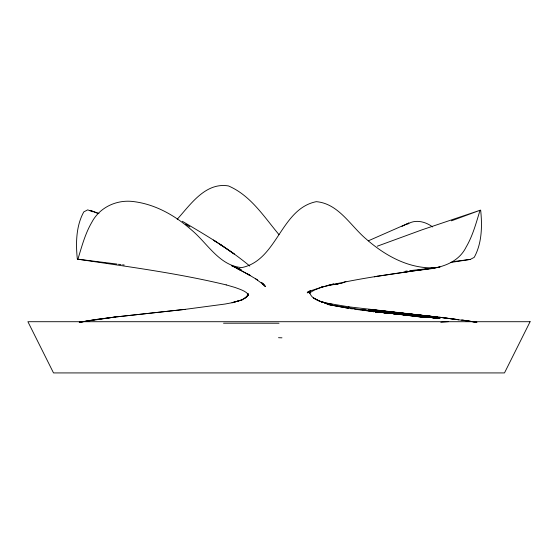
<?xml version="1.0" encoding="UTF-8"?>
<svg xmlns="http://www.w3.org/2000/svg" width="558" height="558" viewBox="0 0 558 558"><rect width="100%" height="100%" fill="white"/><g stroke="black" fill="none" stroke-linecap="round" stroke-linejoin="round"><path stroke-width="0.84" d="M309.829 291.164L309.432 293.424M309.334 293.745L309.704 292.866M309.327 293.578L310.715 292.148L310.415 292.343L314.74 289.923L321.206 287.426L333.858 283.806M308.281 291.695L307.458 292.657L308.351 291.757M177.2 219.287C190.634 204.388 205.49 182.082 228.48 185.94C250.661 195.419 264.053 216.804 279 234.632M308.804 291.304L307.228 292.88L310.45 290.837L309.627 291.171L322.594 286.861L321.31 287.231C360.322 277.633 400.344 273.001 440.011 267.031L374.341 276.747L377.466 276.273M244.592 298.495L246.999 296.549L241.74 299.988L232.128 302.729M407.647 224.135C415.229 218.994 425.677 221.666 432.548 226.925M116.294 316.916L185.416 309.32L225.014 304.047L232.191 302.694L241.74 299.988L244.899 298.279L248.122 294.938L246.538 297.044L248.359 293.961L248.261 295.029L247.912 294.017L248.226 294.659M450.836 262.441L470.289 259.407L474.195 257.384C481.986 243.316 482.293 225.948 480.675 210.282L479.81 211.008C476.072 223.263 472.724 235.776 466.209 246.929C457.441 264.869 436.893 268.865 418.856 270.037M402.004 226.339L408.895 222.998L368.294 240.833M345.876 281.462L341.119 283.576L338.636 283.527M377.271 246.204L421.967 229.847L480.487 210.122L451.429 220.829M241.935 299.89L232.191 302.694M95.425 319.581L79.48 322.266L115.771 316.944L185.103 309.369M79.208 322.294L95.181 319.629M403.288 272.297L407.333 271.697M452.203 261.751L470.289 259.407M115.771 316.944L95.843 319.546L115.394 317M405.582 271.188L407.173 270.993M409.635 270.7L434.961 267.763C409.195 269.075 385.173 255.717 366.355 239.187C350.584 226.039 338.678 203.572 316.288 201.661C280.534 208.943 277.466 260.328 241.712 267.603C219.322 265.692 207.416 243.232 191.645 230.084C175.393 215.702 155.633 204.361 133.829 201.619C117.075 199.276 99.736 207.123 91.791 222.335C85.276 233.495 81.928 246.001 78.19 258.256L77.325 258.982C75.707 243.323 76.014 225.948 83.805 211.887L87.711 209.864L92.635 211.761M328.502 285.215L338.274 284.057L335.386 284.196M331.78 284.427L333.942 284.287M371.105 311.413L373.686 311.678L371.105 311.413L371.684 311.49M378.861 312.194L375.415 311.845L378.875 312.194M380.584 312.368L384.894 312.801L380.354 312.354M386.617 312.975L390.07 313.324L386.645 312.968M391.793 313.491L439.209 318.255L386.771 312.961M391.632 313.47L440.192 318.304M374.006 311.622L371.412 311.357L373.986 311.622M375.743 311.796L438.079 318.186L386.91 312.989M384.309 312.724L375.639 311.838L385.048 312.787M375.701 311.803L436.809 318.102L368.845 311.022L435.386 318.004L359.422 309.502L421.667 317.139M476.413 322.238L440.192 317.328L371.14 309.795L438.128 317.111L348.387 306.795L349.008 306.886L324.84 302.799L325.544 302.973L319.671 301.215L313.512 297.951L319.734 301.215L325.802 303.099C319.748 301.16 310.283 298.886 309.767 291.729M360.845 309.676L424.017 317.265L362.205 309.864L327.009 304.347L348.276 308.218M439.23 317.216L458.809 319.72L440.192 317.328M116.929 264.053L77.513 259.149C127.259 266.633 177.311 273.106 226.269 284.915M118.554 264.262L120.981 264.59M122.607 264.799L124.225 265.015M352.551 308.902L350.026 308.56L350.48 308.623M353.87 309.083L356.416 309.425M357.615 309.592L360.656 309.997M362.351 310.227L364.897 310.576M366.592 310.799L368.573 311.071M461.55 319.957L476.978 322.294M462.554 320.118L476.337 322.231M330.831 304.989L348.924 308.358M324.84 302.799L332.156 304.305M325.544 302.973L319.455 301.215L325.112 302.854M226.178 284.887L235.002 287.454C239.215 289.03 245.171 290.802 247.912 294.017M98.94 213.463L90.047 210.345L98.055 213.484M231.375 265.622L240.861 269.542L231.877 265.706L249.963 275.359L246.971 273.657L257.705 280.053M234.444 266.864L241.265 269.772M249.963 275.359L237.157 268.398L241.091 270.546M182.326 221.282C205.56 235.016 229.031 248.722 249.803 266.075M222.823 246.183L213.47 240.093L217.013 242.409M185.647 224.121L189.846 226.848M255.529 278.756L264.046 285.033L262.804 283.813L265.475 286.589L261.569 282.439M265.475 286.589L262.309 283.08M247.508 293.494L247.982 294.122L247.536 293.543M248.247 294.924L248.122 294.31L248.261 295.029M281.971 337.82A196.841 48.553 2 0 1 278.512 337.702M223.528 323.215A199.785 3.355 0.2 0 1 279 323.235M448.513 321.631A199.806 7.24 -1.8 0 1 440.82 322.28M530.1 321.708L504.488 372.925L53.512 372.925L27.9 321.708L530.1 321.708M373.902 311.664L371.3 311.399L373.874 311.657M435.484 316.958L368.971 309.39L435.484 316.958M225.662 248.08L219.594 244.048L234.234 253.988L225.662 248.08"/></g></svg>
